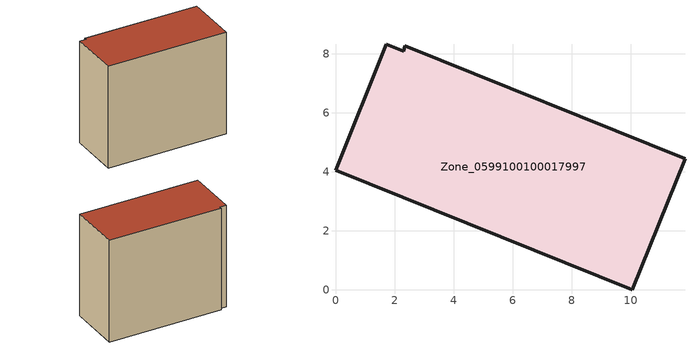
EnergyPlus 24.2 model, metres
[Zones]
Zone_0599100100017997
 floor ground (C_G): 2.31,8.08 2.34,8.27 11.85,4.45 10.06,0 0,4.04 1.72,8.32 z0
 wall outside (C_F): 0,4.04 10.06,0 11.85,4.45 2.34,8.27 2.31,8.08 1.72,8.32 0,4.04 z0:9.37
 roof outside (C_R): 2.34,8.27 2.31,8.08 1.72,8.32 0,4.04 10.06,0 11.85,4.45 z9.37
[BUILDING]
Pand.0599100100017997: North Axis=0; Terrain=City; Loads Convergence Tolerance Value=0.04; Temperature Convergence Tolerance Value=0.4; Solar Distribution=FullExterior; Maximum Number of Warmup Days=25; Minimum Number of Warmup Days=1
[Site:Location]
Rotterdam.The.Hague.AP_ZH_NLD Design_Conditions: Latitude=51.96; Longitude=4.45; Time Zone=1; Elevation=-4.5
[SITE:GROUNDTEMPERATURE:BUILDINGSURFACE]
18, 18, 18, 18, 18, 18, 18, 18, 18, 18, 18, 18
[MATERIAL] Thermal Absorptance=0.9; Solar Absorptance=0.7; Visible Absorptance=0.7
Name | Roughness | Thickness | Conductivity | Density | Specific Heat
G.TI.2015-2018 | MediumSmooth | 0.15 | 0.0428571 | 540 | 1210
F.TI.2015-2018 | Rough | 0.3 | 0.0666667 | 1920 | 840
R.TI.2015-2018 | MediumRough | 0.2 | 0.0333333 | 1500 | 1000
[CONSTRUCTION]
C_G: G.TI.2015-2018
C_F: F.TI.2015-2018
C_R: R.TI.2015-2018
[ZONE]
Zone_0599100100017997: Type=1; Multiplier=1; Ceiling Height=Autocalculate; Volume=Autocalculate; Floor Area=autocalculate; Part of Total Floor Area=Yes
[ZONEINFILTRATION:DESIGNFLOWRATE]
Infil_Zone_0599100100017997: Zone or ZoneList or Space or SpaceList=Zone_0599100100017997; Schedule=AlwaysOn; Design Flow Rate Calculation Method=Flow/Area; Flow Rate per Floor Area=0.0015; Constant Term Coefficient=1; Temperature Term Coefficient=0; Velocity Term Coefficient=0; Velocity Squared Term Coefficient=0
[HVACTEMPLATE:ZONE:IDEALLOADSAIRSYSTEM]
Zone_0599100100017997: Maximum Heating Supply Air Temperature=50; Minimum Cooling Supply Air Temperature=13; Maximum Heating Supply Air Humidity Ratio=0.0156; Minimum Cooling Supply Air Humidity Ratio=0.0077; Heating Limit=NoLimit; Cooling Limit=NoLimit; Dehumidification Control Type=ConstantSensibleHeatRatio; Cooling Sensible Heat Ratio=0.7; Dehumidification Setpoint=60; Humidification Control Type=None; Humidification Setpoint=30; Outdoor Air Method=None; Outdoor Air Flow Rate per Person=0.00944; Outdoor Air Flow Rate per Zone Floor Area=0; Outdoor Air Flow Rate per Zone=0; Demand Controlled Ventilation Type=None; Outdoor Air Economizer Type=NoEconomizer; Heat Recovery Type=None; Sensible Heat Recovery Effectiveness=0.7; Latent Heat Recovery Effectiveness=0.65
[ZONECONTROL:THERMOSTAT]
ThermostatControl_Zone_0599100100017997: Zone or ZoneList=Zone_0599100100017997; Control Type Schedule=DualSetpointControlType; Control 1=Thermostat_Zone_0599100100017997; Temperature Difference Between Cutout And Setpoint=0
[THERMOSTATSETPOINT:DUALSETPOINT]
Thermostat_Zone_0599100100017997: Heating Setpoint Temperature Schedule=HeatingSetpoint_Zone_0599100100017997; Cooling Setpoint Temperature Schedule=CoolingSetpoint_Zone_0599100100017997
[SCHEDULE:COMPACT]
HeatingSetpoint_Zone_0599100100017997: Through: 12/31, For: AllDays, Until: 24:00, 21
CoolingSetpoint_Zone_0599100100017997: Through: 12/31, For: AllDays, Until: 24:00, 24
DualSetpointControlType: Through: 12/31, For: AllDays, Until: 24:00, 4
AlwaysOn: Through: 12/31, For: AllDays, Until: 24:00, 1
